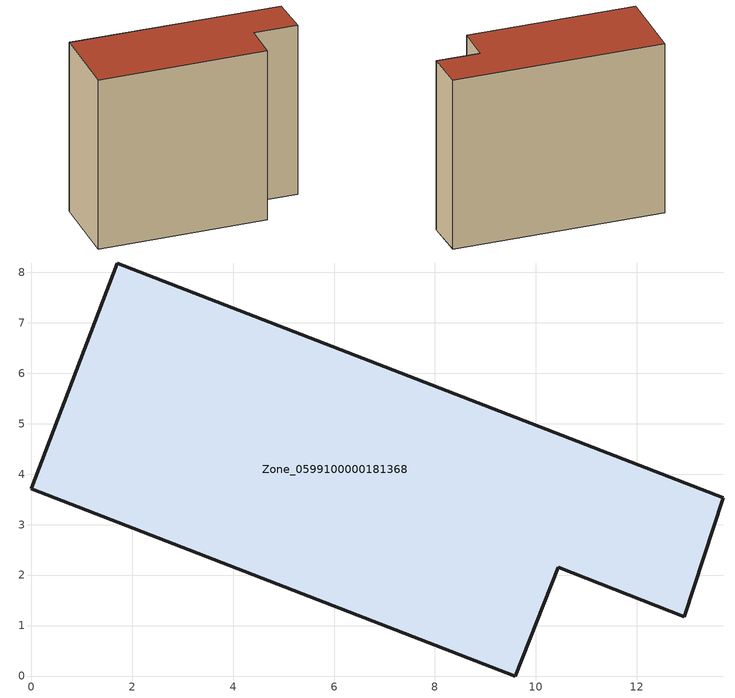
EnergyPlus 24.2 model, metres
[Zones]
Zone_0599100000181368
 floor ground (C_G): 0,3.71 1.7,8.18 13.71,3.53 12.94,1.18 10.44,2.16 9.59,0 z0
 wall outside (C_F): 1.7,8.18 0,3.71 9.59,0 10.44,2.16 12.94,1.18 13.71,3.53 1.7,8.18 z0:11.01
 roof outside (C_R): 13.71,3.53 1.7,8.18 0,3.71 9.59,0 10.44,2.16 12.94,1.18 z11.01
[BUILDING]
Pand.0599100000181368: North Axis=0; Terrain=City; Loads Convergence Tolerance Value=0.04; Temperature Convergence Tolerance Value=0.4; Solar Distribution=FullExterior; Maximum Number of Warmup Days=25; Minimum Number of Warmup Days=1
[Site:Location]
Rotterdam.The.Hague.AP_ZH_NLD Design_Conditions: Latitude=51.96; Longitude=4.45; Time Zone=1; Elevation=-4.5
[SITE:GROUNDTEMPERATURE:BUILDINGSURFACE]
18, 18, 18, 18, 18, 18, 18, 18, 18, 18, 18, 18
[MATERIAL] Thermal Absorptance=0.9; Solar Absorptance=0.7; Visible Absorptance=0.7
Name | Roughness | Thickness | Conductivity | Density | Specific Heat
G.TI.1946 | MediumSmooth | 0.15 | 1 | 540 | 1210
F.TI.1946 | Rough | 0.3 | 0.857143 | 1920 | 840
R.TI.1946 | MediumRough | 0.2 | 0.1 | 1500 | 1000
[CONSTRUCTION]
C_G: G.TI.1946
C_F: F.TI.1946
C_R: R.TI.1946
[ZONE]
Zone_0599100000181368: Type=1; Multiplier=1; Ceiling Height=Autocalculate; Volume=Autocalculate; Floor Area=autocalculate; Part of Total Floor Area=Yes
[ZONEINFILTRATION:DESIGNFLOWRATE]
Infil_Zone_0599100000181368: Zone or ZoneList or Space or SpaceList=Zone_0599100000181368; Schedule=AlwaysOn; Design Flow Rate Calculation Method=Flow/Area; Flow Rate per Floor Area=0.003; Constant Term Coefficient=1; Temperature Term Coefficient=0; Velocity Term Coefficient=0; Velocity Squared Term Coefficient=0
[HVACTEMPLATE:ZONE:IDEALLOADSAIRSYSTEM]
Zone_0599100000181368: Maximum Heating Supply Air Temperature=50; Minimum Cooling Supply Air Temperature=13; Maximum Heating Supply Air Humidity Ratio=0.0156; Minimum Cooling Supply Air Humidity Ratio=0.0077; Heating Limit=NoLimit; Cooling Limit=NoLimit; Dehumidification Control Type=ConstantSensibleHeatRatio; Cooling Sensible Heat Ratio=0.7; Dehumidification Setpoint=60; Humidification Control Type=None; Humidification Setpoint=30; Outdoor Air Method=None; Outdoor Air Flow Rate per Person=0.00944; Outdoor Air Flow Rate per Zone Floor Area=0; Outdoor Air Flow Rate per Zone=0; Demand Controlled Ventilation Type=None; Outdoor Air Economizer Type=NoEconomizer; Heat Recovery Type=None; Sensible Heat Recovery Effectiveness=0.7; Latent Heat Recovery Effectiveness=0.65
[ZONECONTROL:THERMOSTAT]
ThermostatControl_Zone_0599100000181368: Zone or ZoneList=Zone_0599100000181368; Control Type Schedule=DualSetpointControlType; Control 1=Thermostat_Zone_0599100000181368; Temperature Difference Between Cutout And Setpoint=0
[THERMOSTATSETPOINT:DUALSETPOINT]
Thermostat_Zone_0599100000181368: Heating Setpoint Temperature Schedule=HeatingSetpoint_Zone_0599100000181368; Cooling Setpoint Temperature Schedule=CoolingSetpoint_Zone_0599100000181368
[SCHEDULE:COMPACT]
HeatingSetpoint_Zone_0599100000181368: Through: 12/31, For: AllDays, Until: 24:00, 21
CoolingSetpoint_Zone_0599100000181368: Through: 12/31, For: AllDays, Until: 24:00, 24
DualSetpointControlType: Through: 12/31, For: AllDays, Until: 24:00, 4
AlwaysOn: Through: 12/31, For: AllDays, Until: 24:00, 1
